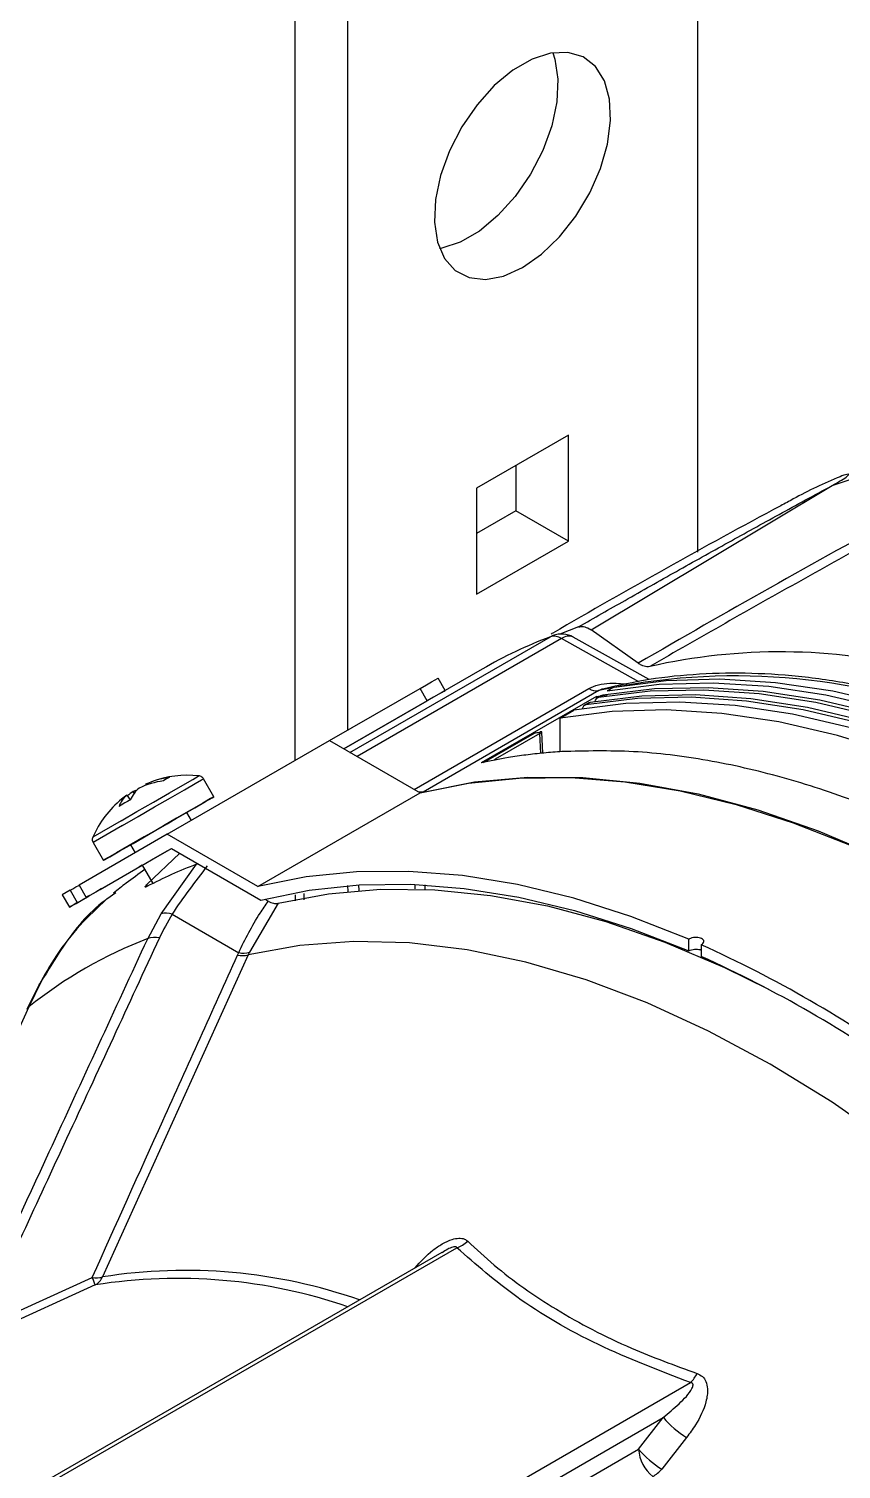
# Model space of a CAD drawing. Extents: x 7 to 113, y 1 to 87.
# Drawn here: x 76.665 to 78.716, y 69.58 to 73.22 of the extents above; entities that cross this region are included whole.
import ezdxf

# ---------------------------------------------------------------- set-up
doc = ezdxf.new("R2010")
doc.units = 0
doc.header["$MEASUREMENT"] = 0
doc.layers.add('OBJECT', color=7, linetype='CONTINUOUS')

msp = doc.modelspace()

# ---------------------------------------------------------------- linework, layer by layer
at = {"layer": 'OBJECT'}
for p, q in [((77.3363, 77.1296), (77.3363, 71.3706)), ((77.4692, 77.0528), (77.4692, 71.4473)), ((78.3531, 76.4039), (78.3531, 71.8974)), ((78.0271, 72.1931), (77.7952, 72.0592)), ((78.0271, 71.9253), (78.0271, 72.1931)), ((78.693, 72.066), (78.9072, 72.1376)), ((77.8942, 72.1164), (77.8942, 72.002)), ((77.7952, 72.0592), (77.7952, 71.7914)), ((78.0844, 71.7009), (78.693, 72.066)), ((77.8942, 72.002), (77.7952, 71.9449)), ((78.0271, 71.9253), (77.8942, 72.002)), ((77.7952, 71.7914), (78.0271, 71.9253)), ((77.9878, 71.6866), (77.9818, 71.6838)), ((78.053, 71.7086), (78.0054, 71.6905)), ((78.203, 71.6168), (78.0844, 71.7009)), ((77.4755, 71.3915), (77.9818, 71.6838)), ((78.0098, 71.6793), (77.4934, 71.3812)), ((78.205, 71.5702), (78.0098, 71.6793)), ((78.2311, 71.5754), (78.0395, 71.6825)), ((77.8095, 71.6022), (77.46, 71.4004)), ((77.7162, 71.5483), (77.6982, 71.5795)), ((77.424, 71.4212), (77.6524, 71.5531)), ((77.6372, 71.2981), (78.0785, 71.5529)), ((77.6704, 71.5219), (77.6524, 71.5531)), ((78.104, 71.5476), (77.6602, 71.2914)), ((78.1423, 71.5566), (78.1253, 71.5469)), ((77.46, 71.4004), (77.6704, 71.5219)), ((78.0979, 71.5331), (77.8068, 71.3651)), ((78.0786, 71.5167), (78.068, 71.5107)), ((78.082, 71.518), (78.0715, 71.5119)), ((78.0979, 71.5331), (78.1253, 71.5367)), ((78.0979, 71.5331), (78.0979, 71.5273)), ((78.1103, 71.5351), (78.0998, 71.529)), ((78.1138, 71.5363), (78.1032, 71.5302)), ((78.0067, 71.4784), (78.0406, 71.4979)), ((78.0067, 71.3932), (78.0067, 71.4784)), ((77.8129, 71.3663), (77.9413, 71.4401)), ((77.9552, 71.4393), (77.8425, 71.3744)), ((77.9575, 71.3891), (77.9552, 71.4393)), ((77.9622, 71.3896), (77.9598, 71.443)), ((77.0139, 71.1845), (77.424, 71.4212)), ((77.424, 71.4212), (77.6526, 71.2893)), ((77.8425, 71.3744), (77.8426, 71.372)), ((77.1317, 71.2795), (77.1055, 71.3248)), ((76.9309, 71.2884), (76.9281, 71.2929)), ((76.9593, 71.3109), (76.9603, 71.3086)), ((77.2425, 71.0525), (77.6526, 71.2893)), ((77.6602, 71.2914), (77.6489, 71.2914)), ((77.6602, 71.2912), (77.6602, 71.2914)), ((76.9118, 71.2834), (76.9208, 71.2713)), ((76.8979, 71.2189), (76.8259, 71.1773)), ((77.075, 71.2197), (77.0633, 71.24)), ((77.0139, 71.1845), (76.7914, 71.056)), ((76.9015, 71.207), (76.8267, 71.1638)), ((77.2425, 71.0525), (77.0139, 71.1845)), ((76.8094, 71.0248), (77.0244, 71.149)), ((76.8267, 71.1638), (76.8528, 71.1185)), ((76.9212, 71.158), (76.9329, 71.1377)), ((77.0244, 71.149), (77.2507, 71.0183)), ((76.845, 71.0453), (76.9509, 71.1065)), ((76.9509, 71.1065), (76.9777, 71.0602)), ((76.9627, 71.058), (77.0458, 71.1366)), ((76.9985, 70.9839), (77.088, 71.1088)), ((77.0933, 71.1092), (77.088, 71.1088)), ((76.7689, 71.043), (76.7491, 71.0315)), ((76.7491, 71.0315), (76.7671, 71.0003)), ((76.7689, 71.043), (76.7869, 71.0118)), ((76.7914, 71.056), (76.8094, 71.0248)), ((76.845, 71.0453), (76.845, 71.0453)), ((76.8839, 71.0366), (76.8615, 71.0205)), ((76.9627, 71.058), (76.9625, 71.0524)), ((77.3378, 71.0162), (77.3379, 71.0316)), ((77.3588, 71.0348), (77.3588, 71.0191)), ((77.4706, 71.0402), (77.4703, 71.0549)), ((77.4986, 71.0427), (77.4982, 71.0568)), ((77.6404, 71.0464), (77.6402, 71.0579)), ((77.6658, 71.0456), (77.6655, 71.0566)), ((76.8128, 71.0268), (76.8132, 71.027)), ((77.2941, 71.0101), (77.2215, 70.8863)), ((77.2692, 71.0154), (77.2614, 71.02)), ((76.9648, 70.9207), (76.9985, 70.9839)), ((77.0262, 70.9825), (77.1946, 70.8853)), ((77.2215, 70.8863), (77.2186, 70.88)), ((78.3308, 70.8897), (78.3308, 70.9193)), ((78.3626, 70.9053), (78.3626, 70.8757)), ((77.2186, 70.88), (76.8509, 70.0657)), ((76.6951, 70.8107), (76.6646, 70.7482)), ((76.6896, 70.8036), (76.6592, 70.7413)), ((76.6646, 70.7482), (76.3029, 69.9547)), ((77.7077, 70.1276), (74.6014, 68.3344)), ((74.6166, 68.333), (77.7454, 70.1393)), ((76.5378, 69.9344), (76.8249, 70.0647)), ((76.8322, 70.0455), (76.5475, 69.9159)), ((75.2067, 67.9923), (78.3356, 69.7986)), ((75.2272, 67.9558), (78.2668, 69.7106)), ((78.2044, 69.6302), (78.2668, 69.7106)), ((78.3257, 69.6601), (78.2631, 69.5798)), ((75.2249, 67.9102), (78.2044, 69.6302))]:
    msp.add_line(p, q, dxfattribs=at)
at = {"layer": 'OBJECT', "flags": 128}
for points in [[(77.9111, 72.6169), (77.959, 72.6506), (78.0047, 72.6947), (78.0459, 72.7472), (78.0809, 72.8056), (78.1079, 72.8673), (78.1258, 72.9292), (78.1335, 72.9886), (78.1309, 73.0426), (78.1181, 73.0888), (78.0955, 73.1249), (78.0643, 73.1493), (78.026, 73.1608), (77.9823, 73.1589), (77.9352, 73.1437), (77.8871, 73.1159), (77.84, 73.0768), (77.7963, 73.0282), (77.758, 72.9724), (77.7268, 72.9121), (77.7042, 72.8499), (77.6913, 72.7889), (77.6887, 72.7318), (77.6965, 72.6814), (77.7143, 72.6401), (77.7414, 72.6096), (77.7763, 72.5916), (77.8176, 72.5867), (77.8633, 72.5953), (77.9111, 72.6169)], [(77.9874, 73.1598), (77.9928, 73.1436), (78.0006, 73.0932), (77.998, 73.0362), (77.9851, 72.9751), (77.9626, 72.913), (77.9314, 72.8526), (77.893, 72.7968), (77.8493, 72.7482), (77.8023, 72.7091), (77.7541, 72.6813), (77.7071, 72.6661), (77.7019, 72.6652)], [(77.6524, 71.5531), (77.6685, 71.5623), (77.6815, 71.5698), (77.691, 71.5753), (77.6966, 71.5786), (77.6982, 71.5795)], [(78.1423, 71.5566), (78.2736, 71.5734), (78.4097, 71.5773), (78.5503, 71.5685), (78.6945, 71.5469), (78.8419, 71.5126), (78.9918, 71.4658), (79.0836, 71.4314)], [(77.7072, 71.5431), (77.7135, 71.5467), (77.7161, 71.5483), (77.7146, 71.5474), (77.709, 71.5441), (77.6995, 71.5387), (77.6865, 71.5311), (77.6704, 71.5219)], [(80.7002, 70.031), (80.5696, 70.1975), (80.4343, 70.3568), (80.2947, 70.5085), (80.1515, 70.6518), (80.0053, 70.7862), (79.8566, 70.9111), (79.706, 71.0261), (79.5542, 71.1306), (79.4017, 71.2243), (79.2493, 71.3066), (79.0974, 71.3774), (78.9468, 71.4363), (78.7981, 71.4831), (78.6519, 71.5176), (78.5087, 71.5396), (78.3691, 71.549), (78.2338, 71.5459), (78.1032, 71.5302)], [(80.7107, 70.0371), (80.5802, 70.2035), (80.4448, 70.3629), (80.3053, 70.5146), (80.1621, 70.6579), (80.0158, 70.7923), (79.8671, 70.9172), (79.7165, 71.0322), (79.5647, 71.1367), (79.4122, 71.2303), (79.2598, 71.3127), (79.108, 71.3835), (78.9574, 71.4424), (78.8087, 71.4892), (78.6624, 71.5236), (78.5192, 71.5456), (78.3797, 71.5551), (78.2443, 71.552), (78.1138, 71.5363)], [(78.1253, 71.5469), (78.2566, 71.5636), (78.3928, 71.5675), (78.5333, 71.5587), (78.6775, 71.5371), (78.8249, 71.5028), (78.9748, 71.456), (79.087, 71.4134)], [(80.6569, 69.9876), (80.5256, 70.1559), (80.3894, 70.3171), (80.2489, 70.4705), (80.1047, 70.6154), (79.9573, 70.7513), (79.8074, 70.8775), (79.6556, 70.9937), (79.5025, 71.0992), (79.3487, 71.1937), (79.195, 71.2767), (79.0419, 71.3479), (78.8901, 71.4071), (78.7402, 71.4539), (78.5928, 71.4882), (78.4486, 71.5098), (78.3081, 71.5186), (78.1719, 71.5147), (78.0406, 71.4979)], [(80.6684, 70.0127), (80.5379, 70.1791), (80.4025, 70.3385), (80.263, 70.4902), (80.1198, 70.6335), (79.9735, 70.7679), (79.8248, 70.8928), (79.6742, 71.0078), (79.5224, 71.1123), (79.37, 71.2059), (79.2175, 71.2883), (79.0657, 71.3591), (78.9151, 71.418), (78.7664, 71.4648), (78.6201, 71.4992), (78.4769, 71.5212), (78.3374, 71.5307), (78.202, 71.5276), (78.0715, 71.5119)], [(78.0786, 71.5167), (78.0799, 71.5174), (78.082, 71.518)], [(80.679, 70.0188), (80.5484, 70.1852), (80.4131, 70.3446), (80.2735, 70.4962), (80.1303, 70.6396), (79.9841, 70.774), (79.8353, 70.8989), (79.6848, 71.0139), (79.5329, 71.1184), (79.3805, 71.212), (79.228, 71.2944), (79.0762, 71.3652), (78.9256, 71.4241), (78.7769, 71.4708), (78.6306, 71.5053), (78.4875, 71.5273), (78.3479, 71.5368), (78.2126, 71.5337), (78.082, 71.518)], [(78.1103, 71.5351), (78.1116, 71.5357), (78.1138, 71.5363)], [(80.6229, 69.968), (80.4917, 70.1363), (80.3555, 70.2975), (80.215, 70.4509), (80.0707, 70.5958), (79.9233, 70.7317), (79.7734, 70.8579), (79.6216, 70.9741), (79.4685, 71.0796), (79.3148, 71.1741), (79.1611, 71.2571), (79.008, 71.3283), (78.8562, 71.3875), (78.7063, 71.4343), (78.5589, 71.4686), (78.4146, 71.4902), (78.2741, 71.499), (78.1379, 71.4951), (78.0067, 71.4784)], [(76.8979, 71.2189), (76.9376, 71.2418), (76.9796, 71.2661), (77.0196, 71.2892), (77.0538, 71.3089), (77.0789, 71.3234), (77.0923, 71.3311), (77.0941, 71.3322)], [(76.9015, 71.207), (76.9407, 71.2296), (76.9823, 71.2536), (77.0224, 71.2768), (77.0575, 71.297), (77.0845, 71.3126), (77.1009, 71.3221), (77.1055, 71.3248)], [(77.6526, 71.2893), (77.7751, 71.3139), (77.9024, 71.3267), (78.0342, 71.3277), (78.1699, 71.3168), (78.309, 71.2941), (78.4509, 71.2596), (78.595, 71.2135), (78.7409, 71.156)], [(77.6602, 71.2914), (77.7896, 71.3167), (77.9243, 71.3289), (78.0639, 71.3279), (78.2077, 71.3137), (78.355, 71.2865), (78.5053, 71.2463), (78.658, 71.1933), (78.8123, 71.1277), (78.9676, 71.0498), (79.1232, 70.9599), (79.2786, 70.8585), (79.4329, 70.7459), (79.5855, 70.6227), (79.7358, 70.4894), (79.8832, 70.3465), (80.027, 70.1946), (80.1665, 70.0345), (80.3013, 69.8668), (80.4306, 69.6921)], [(76.9276, 71.1616), (76.9669, 71.1843), (77.0084, 71.2083), (77.0485, 71.2315), (77.0836, 71.2517), (77.1106, 71.2673), (77.1271, 71.2768), (77.1316, 71.2794), (77.1237, 71.2748), (77.1041, 71.2635), (77.0746, 71.2465), (77.0378, 71.2252), (77.0043, 71.2059)], [(76.9593, 71.18), (76.9859, 71.1953), (77.0135, 71.2112), (77.0378, 71.2252), (77.0552, 71.2353), (77.063, 71.2398), (77.0633, 71.24)], [(76.9802, 71.192), (76.9556, 71.1778), (76.9176, 71.1558), (76.8862, 71.1377), (76.8642, 71.125), (76.8536, 71.1189), (76.8554, 71.1199), (76.8693, 71.1279), (76.8941, 71.1423), (76.9276, 71.1616)], [(76.9212, 71.158), (76.9245, 71.1598), (76.9378, 71.1675), (76.9593, 71.18)], [(76.9509, 71.1065), (76.9421, 71.1014), (76.943, 71.1019), (76.9558, 71.1093), (76.9788, 71.1226), (77.0083, 71.1396), (77.0244, 71.149)], [(78.3308, 70.9193), (78.1849, 70.9768), (78.0407, 71.0228), (77.8989, 71.0573), (77.7598, 71.08), (77.6241, 71.0909), (77.4923, 71.09), (77.3649, 71.0771), (77.2425, 71.0525)], [(76.7689, 71.043), (76.7759, 71.047), (76.7835, 71.0514), (76.7906, 71.0555), (76.7914, 71.056)], [(76.7869, 71.0118), (76.7939, 71.0158), (76.8015, 71.0202), (76.8086, 71.0243), (76.8141, 71.0275), (76.8172, 71.0293), (76.8174, 71.0294), (76.8147, 71.0278), (76.8094, 71.0248)], [(76.845, 71.0453), (76.8481, 71.0471), (76.8483, 71.0472), (76.8456, 71.0457), (76.8403, 71.0426), (76.8334, 71.0386), (76.8258, 71.0342), (76.8187, 71.0301), (76.8132, 71.027)], [(77.2507, 71.0183), (77.3721, 71.0435), (77.4984, 71.0568), (77.6292, 71.0583), (77.7638, 71.0479), (77.9018, 71.0258), (78.0427, 70.9919), (78.1859, 70.9465), (78.3308, 70.8897)], [(77.2941, 71.0101), (77.4209, 71.0343), (77.5528, 71.0458), (77.6894, 71.0444), (77.8301, 71.0302), (77.9742, 71.0033), (78.1213, 70.9638), (78.2706, 70.9118), (78.4215, 70.8475), (78.5325, 70.7929)], [(76.7869, 71.0118), (76.7764, 71.0058), (76.7697, 71.0019), (76.7671, 71.0004), (76.7686, 71.0012), (76.7742, 71.0045), (76.7837, 71.01), (76.7968, 71.0175), (76.8128, 71.0268)], [(79.8553, 69.3579), (79.7249, 69.5323), (79.5889, 69.6994), (79.4479, 69.8584), (79.3027, 70.0085), (79.1539, 70.1491), (79.0022, 70.2795), (78.8484, 70.399), (78.693, 70.5072), (78.537, 70.6034), (78.3809, 70.6873), (78.2256, 70.7585), (78.0717, 70.8166), (77.92, 70.8614), (77.7712, 70.8926), (77.626, 70.9101), (77.4851, 70.9139), (77.3491, 70.9038), (77.2186, 70.88)]]:
    msp.add_lwpolyline(points, dxfattribs=at)
at = {"layer": 'OBJECT'}
for centre, radius, start, end in [((79.1556, 71.0042), 1.171, 112.1976, 118.61), ((77.991, 71.6518), 0.0333, 55.7057, 105.9846), ((78.0098, 71.6286), 0.062, 60.8403, 110.733), ((78.028, 71.6546), 0.0306, 67.5028, 126.4783), ((78.3985, 70.5813), 1.1786, 110.7058, 119.984), ((78.5628, 70.1527), 1.4929, 76.2634, 102.7844), ((78.4484, 69.977), 1.6079, 68.6106, 102.3673), ((78.0978, 71.5822), 0.0351, 236.5794, 280.1824), ((78.0743, 71.5), 0.0122, 103.5818, 172.4129), ((78.1061, 71.5184), 0.0122, 103.5818, 172.4129), ((77.0459, 71.1252), 0.2049, 97.2915, 114.9772), ((77.066, 71.0713), 0.2624, 83.8332, 110.4435), ((77.0463, 71.2651), 0.0686, 112.6102, 127.376), ((77.0494, 71.1196), 0.2115, 124.9942, 130.0725), ((76.994, 71.2421), 0.0783, 130.6847, 157.8268), ((76.9507, 71.2326), 0.0644, 102.6513, 110.5185), ((77.0343, 71.1049), 0.2167, 97.8816, 114.9159), ((77.066, 71.0713), 0.2624, 129.5425, 156.1668), ((76.9545, 71.2335), 0.0657, 130.6032, 161.1244), ((77.0318, 71.0469), 0.2503, 116.1402, 123.8634), ((77.0299, 71.1148), 0.2059, 125.0318, 129.5276), ((77.5025, 70.0195), 1.1655, 110.8312, 117.5803), ((77.01, 70.9345), 0.0507, 71.3658, 103.0279), ((77.3681, 69.8716), 1.124, 111.026, 128.7498), ((76.9832, 70.8689), 0.055, 78.409, 109.5284), ((77.2061, 70.9428), 0.0586, 258.6856, 285.2403), ((77.0579, 68.0288), 3.1586, 54.4029, 65.6025), ((77.2023, 70.9368), 0.0591, 259.5069, 286.0441), ((77.075, 68.0287), 3.1246, 54.3418, 65.6636), ((76.7102, 70.7929), 0.0233, 130.2603, 152.228), ((76.6747, 70.7344), 0.0171, 126.3063, 154.9014), ((77.7185, 70.2142), 0.0796, 289.7746, 313.0537), ((76.8356, 70.1245), 0.0608, 259.8731, 284.5897), ((76.5489, 69.9484), 0.2995, 18.9259, 22.8524), ((76.8071, 70.0875), 0.0489, 300.8849, 333.54), ((77.0405, 68.7365), 1.3255, 71.0911, 99.0417), ((77.0599, 68.7491), 1.3331, 70.7388, 99.0218), ((78.2713, 69.8619), 0.0902, 315.478, 333.5372), ((78.4478, 69.8621), 0.236, 219.9363, 238.8522), ((78.3017, 69.6367), 0.0976, 183.8769, 230.8413), ((78.3854, 69.7818), 0.2362, 219.9613, 238.8164), ((78.1865, 69.6506), 0.1043, 300.9304, 317.2683)]:
    msp.add_arc(centre, radius, start, end, dxfattribs=at)
for points, knots in [([(78.693, 72.066), (78.6956, 72.0675), (78.7026, 72.0713), (78.716, 72.0791), (78.7305, 72.0885), (78.7368, 72.0947), (78.7321, 72.0955), (78.7196, 72.0908), (78.7131, 72.0884)], [0, 0, 0, 0, 0.061294, 0.157978, 0.353025, 0.568965, 0.775601, 1, 1, 1, 1]), ([(78.053, 71.7086), (78.092, 71.731), (78.1735, 71.7779), (78.2996, 71.8491), (78.4294, 71.9216), (78.5605, 71.9939), (78.6483, 72.0417), (78.693, 72.066)], [0, 0, 0, 0, 0.187145, 0.391348, 0.595125, 0.793954, 1, 1, 1, 1]), ([(78.5951, 72.032), (78.5845, 72.0263), (78.38, 71.9171), (78.1761, 71.8032), (77.9848, 71.6914), (77.9836, 71.6907)], [0, 0, 0, 0, 0.051429, 0.993651, 1, 1, 1, 1]), ([(78.8859, 71.9998), (78.8816, 71.9975), (78.6509, 71.8753), (78.4249, 71.7448), (78.203, 71.6168)], [0, 0, 0, 0, 0.018764, 1, 1, 1, 1]), ([(78.8818, 71.9737), (78.8564, 71.9598), (78.7668, 71.911), (78.6138, 71.8256), (78.4227, 71.718), (78.2959, 71.6451), (78.2325, 71.6086)], [0, 0, 0, 0, 0.116647, 0.411099, 0.705549, 1, 1, 1, 1]), ([(78.053, 71.7086), (78.057, 71.7093), (78.065, 71.7107), (78.0764, 71.7063), (78.0828, 71.7021), (78.0844, 71.7009)], [0, 0, 0, 0, 0.425023, 0.850044, 1, 1, 1, 1]), ([(78.2325, 71.6086), (78.2302, 71.6083), (78.2238, 71.6074), (78.2135, 71.6102), (78.2059, 71.615), (78.203, 71.6168)], [0, 0, 0, 0, 0.263884, 0.723096, 1, 1, 1, 1]), ([(78.9521, 71.5131), (78.9362, 71.5181), (78.8726, 71.5381), (78.7632, 71.5617), (78.6247, 71.5835), (78.4895, 71.593), (78.3581, 71.5908), (78.2334, 71.5782), (78.155, 71.5609), (78.1173, 71.5525)], [0, 0, 0, 0, 0.053516, 0.213812, 0.373923, 0.533762, 0.693241, 0.852279, 1, 1, 1, 1]), ([(78.0785, 71.5529), (78.0863, 71.5564), (78.102, 71.5634), (78.1366, 71.5676), (78.1608, 71.5655), (78.1752, 71.5642)], [0, 0, 0, 0, 0.288583, 0.575019, 1, 1, 1, 1]), ([(78.1173, 71.5525), (78.1154, 71.552), (78.111, 71.5509), (78.1066, 71.5491), (78.1044, 71.5478), (78.104, 71.5476)], [0, 0, 0, 0, 0.387155, 0.897633, 1, 1, 1, 1]), ([(77.9413, 71.4401), (77.9434, 71.4406), (77.9475, 71.4415), (77.9522, 71.4426), (77.9549, 71.4431), (77.9554, 71.4432)], [0, 0, 0, 0, 0.44189, 0.883774, 1, 1, 1, 1]), ([(77.9552, 71.4393), (77.9562, 71.4399), (77.9582, 71.441), (77.9596, 71.4424), (77.9599, 71.4434), (77.9588, 71.4438), (77.9566, 71.4434), (77.9554, 71.4432)], [0, 0, 0, 0, 0.172261, 0.344036, 0.527768, 0.740235, 1, 1, 1, 1]), ([(78.0109, 71.3935), (77.9956, 71.3924), (77.965, 71.3903), (77.9199, 71.3851), (77.8669, 71.3775), (77.8296, 71.3698), (77.8068, 71.3651)], [0, 0, 0, 0, 0.218765, 0.43753, 0.656295, 1, 1, 1, 1]), ([(80.3089, 70.0669), (80.2505, 70.1358), (80.1338, 70.2736), (79.9481, 70.4655), (79.7555, 70.6448), (79.5584, 70.8071), (79.3604, 70.9504), (79.161, 71.0754), (78.9596, 71.1819), (78.7602, 71.2676), (78.5659, 71.3316), (78.3763, 71.3745), (78.1899, 71.3979), (78.0705, 71.395), (78.0109, 71.3935)], [0, 0, 0, 0, 0.082347, 0.164694, 0.249433, 0.334172, 0.416519, 0.498866, 0.583605, 0.668344, 0.750089, 0.831834, 0.915917, 1, 1, 1, 1]), ([(77.8383, 71.3712), (77.8385, 71.3714), (77.8389, 71.3721), (77.8407, 71.3733), (77.8422, 71.3742), (77.8425, 71.3744)], [0, 0, 0, 0, 0.353044, 0.868725, 1, 1, 1, 1]), ([(77.1055, 71.3246), (77.1054, 71.3248), (77.1046, 71.3268), (77.1018, 71.3293), (77.0979, 71.3314), (77.095, 71.3322), (77.0934, 71.3322), (77.093, 71.3322)], [0, 0, 0, 0, 0.056991, 0.410931, 0.69044, 0.924574, 1, 1, 1, 1]), ([(76.8261, 71.1776), (76.8261, 71.1775), (76.8251, 71.176), (76.8245, 71.1725), (76.8247, 71.1678), (76.8262, 71.1651), (76.8268, 71.1639)], [0, 0, 0, 0, 0.036254, 0.363065, 0.721384, 1, 1, 1, 1]), ([(77.1151, 71.1044), (77.0844, 71.0647), (77.0537, 71.0249), (77.0262, 70.9825), (77.0262, 70.9825)], [0, 0, 0, 0, 0.999985, 1, 1, 1, 1]), ([(76.9575, 71.0952), (76.9415, 71.0839), (76.9146, 71.065), (76.8891, 71.0443), (76.8787, 71.0358)], [0, 0, 0, 0, 0.593091, 1, 1, 1, 1]), ([(76.9629, 71.0525), (76.9617, 71.052), (76.9597, 71.051), (76.9584, 71.0513), (76.9584, 71.0524), (76.9595, 71.0542), (76.9611, 71.0562), (76.9623, 71.0575), (76.9627, 71.058)], [0, 0, 0, 0, 0.290844, 0.479311, 0.632244, 0.786172, 0.918668, 1, 1, 1, 1]), ([(76.8607, 71.0202), (76.8379, 70.9989), (76.7915, 70.9554), (76.7341, 70.8823), (76.7042, 70.8288), (76.69, 70.8036)], [0, 0, 0, 0, 0.336515, 0.686181, 1, 1, 1, 1]), ([(76.8615, 71.0205), (76.86, 71.0194), (76.8157, 70.9877), (76.7582, 70.9165), (76.7134, 70.8413), (76.6951, 70.8107)], [0, 0, 0, 0, 0.02043, 0.600879, 1, 1, 1, 1]), ([(77.1946, 70.8853), (77.1946, 70.8853), (77.2102, 70.919), (77.2341, 70.9649), (77.2622, 71.0054), (77.2692, 71.0154)], [0, 0, 0, 0, 0.000013, 0.751245, 1, 1, 1, 1]), ([(77.2692, 71.0154), (77.2736, 71.0133), (77.2826, 71.0089), (77.2902, 71.0097), (77.2941, 71.0101)], [0, 0, 0, 0, 0.493543, 1, 1, 1, 1]), ([(77.0262, 70.9825), (77.0262, 70.9825), (77.0147, 70.9627), (77.0045, 70.9427), (76.9942, 70.9228)], [0, 0, 0, 0, 0.00003, 1, 1, 1, 1]), ([(76.4964, 69.9055), (76.5094, 69.9338), (76.5827, 70.0926), (76.739, 70.4311), (76.882, 70.7411), (76.9648, 70.9207)], [0, 0, 0, 0, 0.083458, 0.469005, 1, 1, 1, 1]), ([(76.9942, 70.9228), (76.9162, 70.7537), (76.7642, 70.4245), (76.6119, 70.0949), (76.5378, 69.9344)], [0, 0, 0, 0, 0.513344, 1, 1, 1, 1]), ([(78.3626, 70.9053), (78.3642, 70.9064), (78.3674, 70.9086), (78.3695, 70.9126), (78.3691, 70.9165), (78.3662, 70.9199), (78.361, 70.9225), (78.3543, 70.9239), (78.3466, 70.924), (78.339, 70.9227), (78.3338, 70.9209), (78.3314, 70.9196), (78.3308, 70.9193)], [0, 0, 0, 0, 0.106474, 0.21294, 0.319697, 0.427106, 0.535184, 0.643667, 0.752079, 0.859926, 0.96696, 1, 1, 1, 1]), ([(77.1915, 70.8787), (77.1925, 70.8809), (77.1935, 70.8831), (77.1946, 70.8853), (77.1946, 70.8853)], [0, 0, 0, 0, 0.999721, 1, 1, 1, 1]), ([(78.3308, 70.8897), (78.3321, 70.8903), (78.3353, 70.892), (78.3418, 70.8937), (78.3493, 70.8945), (78.3568, 70.894), (78.3607, 70.8926), (78.3626, 70.8919)], [0, 0, 0, 0, 0.1471509, 0.359253, 0.5721137, 0.7865067, 1, 1, 1, 1]), ([(76.8249, 70.0647), (76.8841, 70.1966), (77.0061, 70.4681), (77.1286, 70.7393), (77.1915, 70.8787)], [0, 0, 0, 0, 0.48595, 1, 1, 1, 1]), ([(77.6399, 70.0885), (77.6541, 70.1043), (77.6746, 70.1272), (77.7082, 70.1497), (77.7307, 70.1606), (77.7504, 70.1645), (77.7644, 70.1627), (77.7704, 70.158), (77.7728, 70.156)], [0, 0, 0, 0, 0.371347, 0.538299, 0.706131, 0.814705, 0.924235, 1, 1, 1, 1]), ([(77.7728, 70.156), (77.7947, 70.1357), (77.8604, 70.0745), (77.9938, 69.9806), (78.1681, 69.8891), (78.2959, 69.8422), (78.352, 69.8217)], [0, 0, 0, 0, 0.149978, 0.450605, 0.7586588, 1, 1, 1, 1]), ([(77.7454, 70.1393), (77.7453, 70.1398), (77.745, 70.1407), (77.7437, 70.1416), (77.7419, 70.142), (77.739, 70.1419), (77.7321, 70.1403), (77.7209, 70.1354), (77.7128, 70.1299), (77.7082, 70.1268)], [0, 0, 0, 0, 0.057992, 0.102622, 0.147368, 0.204283, 0.303272, 0.609437, 1, 1, 1, 1]), ([(78.3356, 69.7986), (78.2561, 69.8291), (78.0949, 69.891), (77.8959, 70.0076), (77.7937, 70.0971), (77.7454, 70.1393)], [0, 0, 0, 0, 0.339274, 0.688484, 1, 1, 1, 1]), ([(78.2668, 69.7106), (78.2802, 69.7219), (78.307, 69.7448), (78.3332, 69.7711), (78.3412, 69.7884), (78.3421, 69.7922), (78.3417, 69.7951), (78.3407, 69.7968), (78.3388, 69.798), (78.337, 69.7985), (78.3359, 69.7986), (78.3356, 69.7986)], [0, 0, 0, 0, 0.41911, 0.839951, 0.880199, 0.924728, 0.942601, 0.960653, 0.976828, 0.994027, 1, 1, 1, 1]), ([(78.352, 69.8217), (78.3568, 69.8194), (78.3664, 69.8149), (78.3757, 69.8007), (78.3801, 69.7788), (78.3739, 69.7404), (78.3539, 69.6986), (78.3333, 69.6705), (78.3257, 69.6601)], [0, 0, 0, 0, 0.0872967, 0.1745381, 0.2847023, 0.4644366, 0.8023505, 1, 1, 1, 1])]:
    msp.add_open_spline(points, degree=3, knots=knots, dxfattribs=at)

doc.saveas('drawing.dxf')
